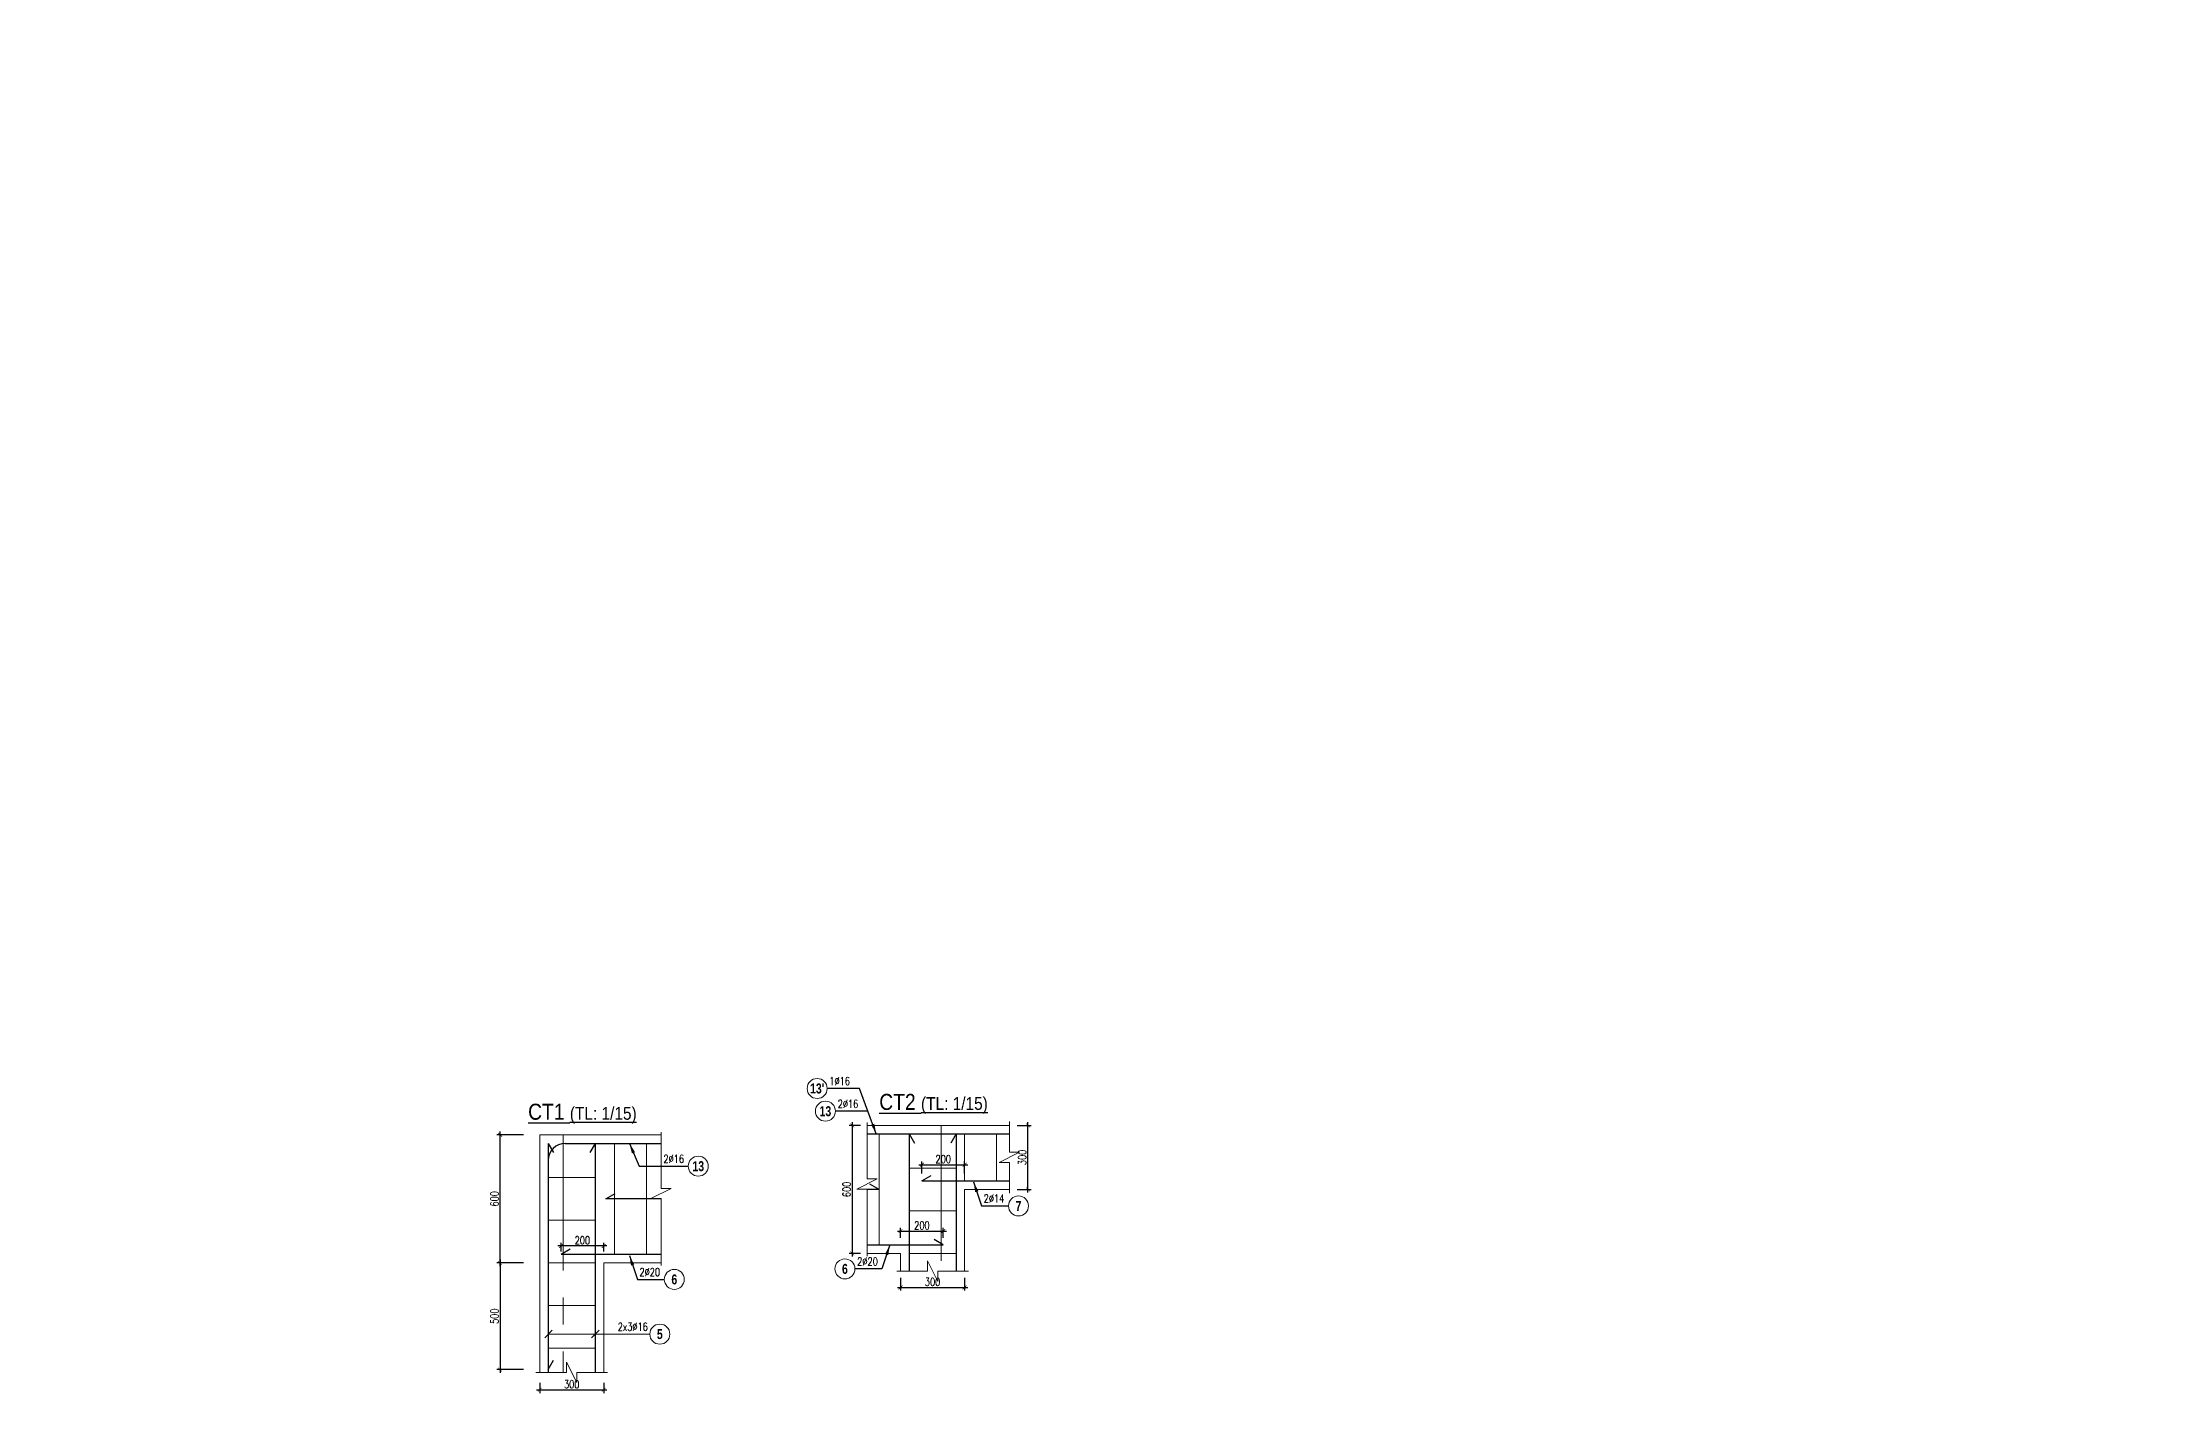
# Model space of a CAD drawing. Header units: millimetres. Extents: x -94324 to 105676, y -98316 to 125800.
# Drawn here: x -4266 to 5676, y 40155 to 46506 of the extents above; entities that cross this region are included whole.
import ezdxf
from ezdxf.enums import TextEntityAlignment as Align

# ---------------------------------------------------------------- set-up
doc = ezdxf.new("R2010")
doc.units = ezdxf.units.MM
doc.header["$MEASUREMENT"] = 0
doc.linetypes.add('CENTER', pattern=[50.8, 31.75, -6.35, 6.35, -6.35])
doc.layers.get('0').update_dxf_attribs({"lineweight": 20})
for name, color, linetype, lineweight in [('7', 7, 'Continuous', 20), ('8', 8, 'Continuous', 13), ('bao', 4, 'Continuous', 20), ('Dim', 8, 'Continuous', 15), ('hatch', 8, 'Continuous', 13), ('THEP', 3, 'Continuous', 18), ('thepchu', 1, 'Continuous', 30), ('Truc', 8, 'CENTER', 9)]:
    doc.layers.add(name, color=color, linetype=linetype, lineweight=lineweight)
doc.layers.add('TEXT', color=3, linetype='Continuous')
doc.styles.add('.VnAvantH', font='', dxfattribs={"width": 0.9})
doc.styles.add('.VnHelvetlnsH', font='')
doc.styles.add('romans.shx', font='romans.shx', dxfattribs={"width": 0.75, "bigfont": 'vns.shx'})
doc.styles.get('.VnAvantH').set_extended_font_data('.VnAvantH')
doc.styles.get('.VnHelvetlnsH').set_extended_font_data('.VnHelvetInsH', bold=True)
doc.dimstyles.new('1-15', dxfattribs={"dimscale": 15, "dimtxt": 2.5, "dimasz": 1.2, "dimexe": 1, "dimexo": 0, "dimgap": 0.5, "dimtad": 1, "dimdec": 0, "dimzin": 0, "dimdsep": 46, "dimtxsty": 'romans.shx', "dimblk": 'ARCHTICK', "dimcen": 0.09, "dimdle": 1, "dimclrd": 8, "dimclre": 8, "dimclrt": 3, "dimadec": 0, "dimazin": 0, "dimtfac": 1, "dimtdec": 0, "dimtix": 1, "dimtmove": 0, "dimatfit": 3, "dimfxl": 1, "dimtolj": 1, "dimtzin": 0, "dimarcsym": 0})
doc.dimstyles.new('1-40', dxfattribs={"dimscale": 40, "dimtxt": 2.5, "dimasz": 1.2, "dimexe": 1, "dimexo": 0, "dimgap": 0.5, "dimtad": 1, "dimdec": 0, "dimzin": 0, "dimdsep": 46, "dimtxsty": 'romans.shx', "dimblk": 'ARCHTICK', "dimcen": 0.09, "dimdle": 1, "dimclrd": 8, "dimclre": 8, "dimclrt": 3, "dimadec": 0, "dimazin": 0, "dimtfac": 1, "dimtdec": 0, "dimtix": 1, "dimtmove": 0, "dimatfit": 3, "dimfxl": 1, "dimtolj": 1, "dimtzin": 0, "dimarcsym": 0})

# ---------------------------------------------------------------- blocks, each defined once
blk = doc.blocks.new('_ArchTick')
at = {"layer": 'Dim', "color": 0, "const_width": 0.15}
blk.add_lwpolyline([(-0.5, -0.5), (0.5, 0.5)], dxfattribs=at)
blk = doc.blocks.new('*D249')
at = {"layer": 'Defpoints', "color": 0, "transparency": 16777216}
for p in [(-2120.8, 41386), (-2012, 41386), (-2012, 40786)]:
    blk.add_point(p, dxfattribs=at)
at = {"layer": 'Dim', "color": 8, "lineweight": -2, "transparency": 16777216}
for p, q in [((-2012, 41386), (-2135.8, 41386)), ((-2120.8, 40771), (-2120.8, 41401)), ((-2012, 40786), (-2135.8, 40786))]:
    blk.add_line(p, q, dxfattribs=at)
at = {"layer": 'Dim', "color": 8, "lineweight": -2, "transparency": 16777216, "xscale": 18, "yscale": 18, "zscale": 18}
for p, rotation in [((-2120.8, 41386), 90), ((-2120.8, 40786), 270)]:
    blk.add_blockref('_ArchTick', p, dxfattribs=dict(at, rotation=rotation))
at = {"layer": 'Dim', "color": 3, "transparency": 16777216, "insert": (-2147.1, 41086), "char_height": 37.5, "attachment_point": 5, "rotation": 90, "style": 'romans.shx'}
blk.add_mtext('\\A1;600', dxfattribs=at)
blk = doc.blocks.new('*D250')
at = {"layer": 'Defpoints', "color": 0, "transparency": 16777216}
for p in [(-1935.3, 40224.5), (-1635.3, 40224.5), (-1635.3, 40191)]:
    blk.add_point(p, dxfattribs=at)
at = {"layer": 'Dim', "color": 8, "lineweight": -2, "transparency": 16777216}
for p, q in [((-1950.3, 40191), (-1620.3, 40191)), ((-1935.3, 40224.5), (-1935.3, 40176)), ((-1635.3, 40224.5), (-1635.3, 40176))]:
    blk.add_line(p, q, dxfattribs=at)
at = {"layer": 'Dim', "color": 8, "lineweight": -2, "transparency": 16777216, "xscale": 18, "yscale": 18, "zscale": 18, "rotation": 180}
blk.add_blockref('_ArchTick', (-1935.3, 40191), dxfattribs=at)
at = {"layer": 'Dim', "color": 8, "lineweight": -2, "transparency": 16777216, "xscale": 18, "yscale": 18, "zscale": 18}
blk.add_blockref('_ArchTick', (-1635.3, 40191), dxfattribs=at)
at = {"layer": 'Dim', "color": 3, "transparency": 16777216, "insert": (-1785.3, 40217.2), "char_height": 37.5, "attachment_point": 5, "style": 'romans.shx'}
blk.add_mtext('\\A1;300', dxfattribs=at)
blk = doc.blocks.new('*D251')
at = {"layer": 'Defpoints', "color": 0, "transparency": 16777216}
for p in [(-1835.3, 40865.5), (-1835.3, 40839.5), (-1635.3, 40839.5)]:
    blk.add_point(p, dxfattribs=at)
at = {"layer": 'Dim', "color": 8, "lineweight": -2, "transparency": 16777216}
for p, q in [((-1620.3, 40865.5), (-1850.3, 40865.5)), ((-1835.3, 40839.5), (-1835.3, 40880.5)), ((-1635.3, 40839.5), (-1635.3, 40880.5))]:
    blk.add_line(p, q, dxfattribs=at)
at = {"layer": 'Dim', "color": 8, "lineweight": -2, "transparency": 16777216, "xscale": 18, "yscale": 18, "zscale": 18, "rotation": 180}
blk.add_blockref('_ArchTick', (-1835.3, 40865.5), dxfattribs=at)
at = {"layer": 'Dim', "color": 8, "lineweight": -2, "transparency": 16777216, "xscale": 18, "yscale": 18, "zscale": 18}
blk.add_blockref('_ArchTick', (-1635.3, 40865.5), dxfattribs=at)
at = {"layer": 'Dim', "color": 3, "transparency": 16777216, "insert": (-1735.3, 40891.8), "char_height": 37.5, "attachment_point": 5, "style": 'romans.shx'}
blk.add_mtext('\\A1;200', dxfattribs=at)
blk = doc.blocks.new('*D252')
at = {"layer": 'Defpoints', "color": 0, "transparency": 16777216}
for p in [(302, 41430.25), (352.5, 41430.25), (302, 41130.25)]:
    blk.add_point(p, dxfattribs=at)
at = {"layer": 'Dim', "color": 8, "lineweight": -2, "transparency": 16777216}
for p, q in [((302, 41430.25), (367.5, 41430.25)), ((352.5, 41115.25), (352.5, 41445.25)), ((302, 41130.25), (367.5, 41130.25))]:
    blk.add_line(p, q, dxfattribs=at)
at = {"layer": 'Dim', "color": 8, "lineweight": -2, "transparency": 16777216, "xscale": 18, "yscale": 18, "zscale": 18}
for p, rotation in [((352.5, 41430.25), 90), ((352.5, 41130.25), 270)]:
    blk.add_blockref('_ArchTick', p, dxfattribs=dict(at, rotation=rotation))
at = {"layer": 'Dim', "color": 3, "transparency": 16777216, "insert": (326.25, 41280.25), "char_height": 37.5, "attachment_point": 5, "rotation": 90, "style": 'romans.shx'}
blk.add_mtext('\\A1;300', dxfattribs=at)
blk = doc.blocks.new('*D253')
at = {"layer": 'Defpoints', "color": 0, "transparency": 16777216}
for p in [(-432.5, 41430.25), (-470.5, 40830.25), (-432.5, 40830.25)]:
    blk.add_point(p, dxfattribs=at)
at = {"layer": 'Dim', "color": 8, "lineweight": -2, "transparency": 16777216}
for p, q in [((-432.5, 41430.25), (-485.5, 41430.25)), ((-470.5, 41445.25), (-470.5, 40815.25)), ((-432.5, 40830.25), (-485.5, 40830.25))]:
    blk.add_line(p, q, dxfattribs=at)
at = {"layer": 'Dim', "color": 8, "lineweight": -2, "transparency": 16777216, "xscale": 18, "yscale": 18, "zscale": 18}
for p, rotation in [((-470.5, 41430.25), 90), ((-470.5, 40830.25), 270)]:
    blk.add_blockref('_ArchTick', p, dxfattribs=dict(at, rotation=rotation))
at = {"layer": 'Dim', "color": 3, "transparency": 16777216, "insert": (-496.75, 41130.25), "char_height": 37.5, "attachment_point": 5, "rotation": 90, "style": 'romans.shx'}
blk.add_mtext('\\A1;600', dxfattribs=at)
blk = doc.blocks.new('*D254')
at = {"layer": 'Defpoints', "color": 0, "transparency": 16777216}
for p in [(-244, 40715.75), (56, 40715.75), (56, 40670.75)]:
    blk.add_point(p, dxfattribs=at)
at = {"layer": 'Dim', "color": 8, "lineweight": -2, "transparency": 16777216}
for p, q in [((-259, 40670.75), (71, 40670.75)), ((-244, 40715.75), (-244, 40655.75)), ((56, 40715.75), (56, 40655.75))]:
    blk.add_line(p, q, dxfattribs=at)
at = {"layer": 'Dim', "color": 8, "lineweight": -2, "transparency": 16777216, "xscale": 18, "yscale": 18, "zscale": 18, "rotation": 180}
blk.add_blockref('_ArchTick', (-244, 40670.75), dxfattribs=at)
at = {"layer": 'Dim', "color": 8, "lineweight": -2, "transparency": 16777216, "xscale": 18, "yscale": 18, "zscale": 18}
blk.add_blockref('_ArchTick', (56, 40670.75), dxfattribs=at)
at = {"layer": 'Dim', "color": 3, "transparency": 16777216, "insert": (-94, 40697), "char_height": 37.5, "attachment_point": 5, "style": 'romans.shx'}
blk.add_mtext('\\A1;300', dxfattribs=at)
blk = doc.blocks.new('*D255')
at = {"layer": 'Defpoints', "color": 0, "transparency": 16777216}
for p in [(-244, 40903.75), (-44, 40935.25), (-44, 40903.75)]:
    blk.add_point(p, dxfattribs=at)
at = {"layer": 'Dim', "color": 8, "lineweight": -2, "transparency": 16777216}
for p, q in [((-259, 40935.25), (-29, 40935.25)), ((-244, 40903.75), (-244, 40950.25)), ((-44, 40903.75), (-44, 40950.25))]:
    blk.add_line(p, q, dxfattribs=at)
at = {"layer": 'Dim', "color": 8, "lineweight": -2, "transparency": 16777216, "xscale": 18, "yscale": 18, "zscale": 18, "rotation": 180}
blk.add_blockref('_ArchTick', (-244, 40935.25), dxfattribs=at)
at = {"layer": 'Dim', "color": 8, "lineweight": -2, "transparency": 16777216, "xscale": 18, "yscale": 18, "zscale": 18}
blk.add_blockref('_ArchTick', (-44, 40935.25), dxfattribs=at)
at = {"layer": 'Dim', "color": 3, "transparency": 16777216, "insert": (-144, 40961.5), "char_height": 37.5, "attachment_point": 5, "style": 'romans.shx'}
blk.add_mtext('\\A1;200', dxfattribs=at)
blk = doc.blocks.new('*D290')
at = {"layer": 'Defpoints', "color": 0, "transparency": 16777216}
for p in [(-2012, 40786), (-2120.8, 40286), (-2012, 40286)]:
    blk.add_point(p, dxfattribs=at)
at = {"layer": 'Dim', "color": 8, "lineweight": -2, "transparency": 16777216}
for p, q in [((-2012, 40786), (-2135.8, 40786)), ((-2120.8, 40801), (-2120.8, 40271)), ((-2012, 40286), (-2135.8, 40286))]:
    blk.add_line(p, q, dxfattribs=at)
at = {"layer": 'Dim', "color": 8, "lineweight": -2, "transparency": 16777216, "xscale": 18, "yscale": 18, "zscale": 18}
for p, rotation in [((-2120.8, 40786), 90), ((-2120.8, 40286), 270)]:
    blk.add_blockref('_ArchTick', p, dxfattribs=dict(at, rotation=rotation))
at = {"layer": 'Dim', "color": 3, "transparency": 16777216, "insert": (-2147.1, 40536), "char_height": 37.5, "attachment_point": 5, "rotation": 90, "style": 'romans.shx'}
blk.add_mtext('\\A1;500', dxfattribs=at)
blk = doc.blocks.new('*D291')
at = {"layer": 'Defpoints', "color": 0, "transparency": 16777216}
for p in [(-144, 41205.5), (56, 41246), (56, 41205.5)]:
    blk.add_point(p, dxfattribs=at)
at = {"layer": 'Dim', "color": 8, "lineweight": -2, "transparency": 16777216}
for p, q in [((-144, 41205.5), (-144, 41261)), ((56, 41205.5), (56, 41261)), ((-159, 41246), (71, 41246))]:
    blk.add_line(p, q, dxfattribs=at)
at = {"layer": 'Dim', "color": 8, "lineweight": -2, "transparency": 16777216, "xscale": 18, "yscale": 18, "zscale": 18, "rotation": 180}
blk.add_blockref('_ArchTick', (-144, 41246), dxfattribs=at)
at = {"layer": 'Dim', "color": 8, "lineweight": -2, "transparency": 16777216, "xscale": 18, "yscale": 18, "zscale": 18}
blk.add_blockref('_ArchTick', (56, 41246), dxfattribs=at)
at = {"layer": 'Dim', "color": 3, "transparency": 16777216, "insert": (-44, 41272.25), "char_height": 37.5, "attachment_point": 5, "style": 'romans.shx'}
blk.add_mtext('\\A1;200', dxfattribs=at)
blk = doc.blocks.new("ghichu'")
at = {"color": 8}
blk.add_circle((2.5, 0), 2.5, dxfattribs=at)
at = {"color": 3, "style": 'romans.shx', "width": 0.75}
for tag, p in [('DK', (-0.5, 0.85)), ('KC', (-0.5, -2.97))]:
    blk.add_attdef(tag, text='', height=2, dxfattribs=at).set_placement(p, align=Align.RIGHT)
at = {"color": 7, "style": '.VnHelvetlnsH', "width": 0.75}
blk.add_attdef('SH', text='', height=2.5, dxfattribs=at).set_placement((2.5, 0), align=Align.MIDDLE)
blk = doc.blocks.new('ghichu')
at = {"color": 8}
blk.add_circle((-2.5, 0), 2.5, dxfattribs=at)
at = {"color": 7, "style": '.VnHelvetlnsH', "width": 0.75}
blk.add_attdef('SH', text='', height=2.5, dxfattribs=at).set_placement((-2.5, 0), align=Align.MIDDLE)
at = {"color": 3, "style": 'romans.shx', "width": 0.75}
for tag, p in [('DK', (0.56, 0.85)), ('KC', (0.56, -2.97))]:
    blk.add_attdef(tag, p, '', height=2, dxfattribs=at)

msp = doc.modelspace()

# ---------------------------------------------------------------- linework, layer by layer
at = {"layer": '7'}
msp.add_circle((5675.5, 1684), 100000, dxfattribs=at)
at = {"layer": '8'}
for p, q in [((-1912, 40435.3), (-1876.6, 40470.7)), ((-1692, 40435.3), (-1656.6, 40470.7)), ((-1895.3, 40452), (-1419.3, 40452))]:
    msp.add_line(p, q, dxfattribs=at)
at = {"layer": 'bao'}
for p, q in [((-1935.3, 41386), (-1935.3, 40272.9)), ((-1935.3, 41386), (-1366.5, 41386)), ((-401, 41430.2), (266, 41430.2)), ((56, 41130.2), (56, 40746.8)), ((56, 41130.2), (266, 41130.2)), ((-1635.3, 40786), (-1635.3, 40272.9)), ((-1635.3, 40786), (-1366.5, 40786)), ((-401, 40830.2), (-244, 40830.2)), ((-244, 40830.2), (-244, 40746.8))]:
    msp.add_line(p, q, dxfattribs=at)
at = {"layer": 'Dim'}
for points in [[(-401, 41443.2), (-401, 41179.2), (-353, 41179.2), (-449, 41131.2), (-401, 41131.2), (-401, 40817.2)], [(266, 41448.3), (266, 41304.3), (314, 41304.3), (218, 41256.3), (266, 41256.3), (266, 41112.2)], [(-262, 40746.8), (-118, 40746.8), (-118, 40794.8), (-70, 40698.8), (-70, 40746.8), (74, 40746.8)]]:
    msp.add_lwpolyline(points, dxfattribs=at)
at = {"layer": 'hatch'}
for points in [[(-1366.5, 41399), (-1366.5, 41135), (-1318.5, 41135), (-1414.5, 41087), (-1366.5, 41087), (-1366.5, 40773)], [(-1953.3, 40272.9), (-1809.3, 40272.9), (-1809.3, 40320.9), (-1761.3, 40224.9), (-1761.3, 40272.9), (-1617.3, 40272.9)]]:
    msp.add_lwpolyline(points, dxfattribs=at)
at = {"layer": 'THEP'}
for p, q in [((-344, 41390.2), (-344, 40870.2)), ((56, 41170.2), (56, 41390.2)), ((206, 41170.2), (206, 41390.2)), ((-1585.3, 41346), (-1585.3, 40826)), ((-1435.3, 41346), (-1435.3, 40826)), ((-1895.3, 41186), (-1675.3, 41186)), ((-204, 41230.2), (16, 41230.2)), ((-1895.3, 40986), (-1675.3, 40986)), ((-204, 41030.2), (16, 41030.2)), ((-1895.3, 40786), (-1675.3, 40786)), ((-204, 40830.2), (16, 40830.2)), ((-1895.3, 40586), (-1675.3, 40586)), ((-1895.3, 40386), (-1675.3, 40386))]:
    msp.add_line(p, q, dxfattribs=at)
at = {"layer": 'thepchu'}
for p, q in [((-401, 41390.2), (266, 41390.2)), ((-204, 41390.2), (-204, 40746.8)), ((-204, 41390.2), (-179, 41346.9)), ((16, 41390.2), (-9, 41346.9)), ((16, 41390.2), (16, 40746.8)), ((-1895.3, 41346), (-1895.3, 40272.9)), ((-1895.3, 41346), (-1870.3, 41302.7)), ((-1815.3, 41346), (-1366.5, 41346)), ((-1675.3, 41346), (-1700.3, 41302.7)), ((-1675.3, 41346), (-1675.3, 40272.9)), ((-144, 41170.2), (-100.7, 41195.2)), ((-144, 41170.2), (266, 41170.2)), ((-1625.3, 41086), (-1582, 41111)), ((-1366.5, 41086), (-1625.3, 41086)), ((-342.7, 41130.3), (-399.7, 41130.3)), ((-344, 41130.3), (-387.3, 41155.3)), ((-401, 40870.2), (-44, 40870.2)), ((-401, 40870.2), (-344, 40870.2)), ((-44, 40870.2), (-87.3, 40895.2)), ((-1835.3, 40826), (-1792, 40851)), ((-1835.3, 40826), (-1366.5, 40826)), ((-1585.3, 40826), (-1366.5, 40826)), ((-1895.3, 40286), (-1870.3, 40329.3))]:
    msp.add_line(p, q, dxfattribs=at)
msp.add_arc((-1815.3, 41266), 80, 90, 180, dxfattribs=at)
at = {"layer": 'Truc', "ltscale": 20}
for p, q in [((-1825.3, 41386), (-1825.3, 40272.9)), ((-54, 41430.2), (-54, 40746.8))]:
    msp.add_line(p, q, dxfattribs=at)

# ---------------------------------------------------------------- block references
ref = msp.add_blockref('ghichu', (-588.1, 41603.3), dxfattribs=dict(xscale=18.75, yscale=18.75, zscale=18.75))
ref.add_attrib('SH', "13'", dxfattribs={"color": 7, "height": 46.88, "style": '.VnHelvetlnsH', "width": 0.75}).set_placement((-635, 41603.3), align=Align.MIDDLE)
ref.add_attrib('DK', '1%%c16', (-577.5, 41619.1), dxfattribs={"color": 3, "height": 37.5, "style": 'romans.shx', "width": 0.75})
ref = msp.add_blockref('ghichu', (-549.3, 41496.8), dxfattribs=dict(xscale=18.75, yscale=18.75, zscale=18.75))
ref.add_attrib('SH', '13', dxfattribs={"color": 7, "height": 46.88, "style": '.VnHelvetlnsH', "width": 0.75}).set_placement((-596.1, 41496.8), align=Align.MIDDLE)
ref.add_attrib('DK', '2%%c16', (-538.7, 41512.6), dxfattribs={"color": 3, "height": 37.5, "style": 'romans.shx', "width": 0.75})
ref = msp.add_blockref('ghichu', (-1238.9, 41239.1), dxfattribs=dict(xscale=-18.75, yscale=18.75, zscale=18.75))
ref.add_attrib('SH', '13', dxfattribs={"color": 7, "height": 46.88, "style": '.VnHelvetlnsH', "width": 0.75}).set_placement((-1192.1, 41239.1), align=Align.MIDDLE)
ref.add_attrib('DK', '2%%c16', (-1355.3, 41254.9), dxfattribs={"color": 3, "height": 37.5, "style": 'romans.shx', "width": 0.75})
ref = msp.add_blockref('ghichu', (261.8, 41052.8), dxfattribs=dict(xscale=-18.75, yscale=18.75, zscale=18.75))
ref.add_attrib('SH', '7', dxfattribs={"color": 7, "height": 46.9, "style": '.VnHelvetlnsH', "width": 0.75}).set_placement((308.7, 41052.8), align=Align.MIDDLE)
ref.add_attrib('DK', '2%%c14', (145.4, 41068.6), dxfattribs={"color": 3, "height": 37.5, "style": 'romans.shx', "width": 0.75})
ref = msp.add_blockref('ghichu', (-1351.2, 40708.5), dxfattribs=dict(xscale=-18.75, yscale=18.75, zscale=18.75))
ref.add_attrib('SH', '6', dxfattribs={"color": 7, "height": 46.9, "style": '.VnHelvetlnsH', "width": 0.75}).set_placement((-1304.3, 40708.5), align=Align.MIDDLE)
ref.add_attrib('DK', '2%%c20', (-1467.6, 40724.4), dxfattribs={"color": 3, "height": 37.5, "style": 'romans.shx', "width": 0.75})
ref = msp.add_blockref('ghichu', (-457.8, 40757.8), dxfattribs=dict(xscale=18.75, yscale=18.75, zscale=18.75))
ref.add_attrib('SH', '6', dxfattribs={"color": 7, "height": 46.9, "style": '.VnHelvetlnsH', "width": 0.75}).set_placement((-504.7, 40757.8), align=Align.MIDDLE)
ref.add_attrib('DK', '2%%c20', (-447.2, 40773.6), dxfattribs={"color": 3, "height": 37.5, "style": 'romans.shx', "width": 0.75})
ref = msp.add_blockref("ghichu'", (-1419.3, 40452), dxfattribs=dict(xscale=18.75, yscale=18.75, zscale=18.75))
ref.add_attrib('SH', '5', dxfattribs={"color": 7, "height": 46.9, "style": '.VnHelvetlnsH', "width": 0.75}).set_placement((-1372.4, 40452), align=Align.MIDDLE)
ref.add_attrib('DK', '2x3%%c16', dxfattribs={"color": 3, "height": 37.5, "style": 'romans.shx', "width": 0.75}).set_placement((-1428.6, 40467.9), align=Align.RIGHT)

# ---------------------------------------------------------------- texts
at = {"layer": 'TEXT', "char_height": 75, "width": 2741.85, "attachment_point": 2, "style": '.VnAvantH'}
for s, insert in [('{\\Lct2 \\H0.8x;(tl: 1/15)}', (-89.5, 41577.9)), ('{\\Lct1 \\H0.8x;(tl: 1/15)}', (-1735.2, 41531.8))]:
    msp.add_mtext(s, dxfattribs=dict(at, insert=insert))

# ---------------------------------------------------------------- dimensions: what is measured, and where the dimension line sits
at = {"layer": 'Dim'}
for base, p1, p2, picture, middle in [((-2120.8, 41386), (-2012, 40786), (-2012, 41386), '*D249', (-2147.1, 41086)), ((-470.5, 40830.2), (-432.5, 41430.2), (-432.5, 40830.2), '*D253', (-496.8, 41130.2)), ((352.5, 41430.2), (302, 41130.2), (302, 41430.2), '*D252', (326.2, 41280.2)), ((-2120.8, 40286), (-2012, 40786), (-2012, 40286), '*D290', (-2147.1, 40536))]:
    dim = msp.add_linear_dim(base=base, p1=p1, p2=p2, angle=90, dimstyle='1-15', dxfattribs=at)
    dim.commit()
    dim.dimension.update_dxf_attribs({"geometry": picture, "text_midpoint": middle})
for base, p1, p2, picture, middle in [((56, 41246), (-144, 41205.5), (56, 41205.5), '*D291', (-44, 41272.2)), ((-44, 40935.2), (-244, 40903.8), (-44, 40903.8), '*D255', (-144, 40961.5)), ((-1835.3, 40865.5), (-1635.3, 40839.5), (-1835.3, 40839.5), '*D251', (-1735.3, 40891.8)), ((56, 40670.8), (-244, 40715.8), (56, 40715.8), '*D254', (-94, 40697)), ((-1635.3, 40191), (-1935.3, 40224.5), (-1635.3, 40224.5), '*D250', (-1785.3, 40217.2))]:
    dim = msp.add_linear_dim(base=base, p1=p1, p2=p2, dimstyle='1-15', dxfattribs=at)
    dim.commit()
    dim.dimension.update_dxf_attribs({"geometry": picture, "text_midpoint": middle})

# ---------------------------------------------------------------- leaders
at = {"layer": '8'}
for points, override in [([(-358, 41390.2), (-435.7, 41603.3), (-588.1, 41603.3)], {"dimgap": 0.5, "dimtad": 0}), ([(-358, 41390.2), (-396.9, 41496.8), (-549.3, 41496.8)], {"dimgap": 0.5, "dimtad": 0}), ([(-1514.5, 41346), (-1469.5, 41239.1), (-1238.9, 41239.1)], {"dimtad": 0}), ([(98.1, 41165.4), (135.6, 41052.8), (261.8, 41052.8)], {"dimgap": 0.5, "dimtad": 0}), ([(-294.1, 40870.4), (-331.6, 40757.8), (-457.8, 40757.8)], {"dimgap": 0.5, "dimtad": 0}), ([(-1514.9, 40821.2), (-1477.4, 40708.5), (-1351.2, 40708.5)], {"dimgap": 0.5, "dimtad": 0})]:
    msp.add_leader(points, dimstyle='1-40', override=override, dxfattribs=at)

doc.saveas('drawing.dxf')
